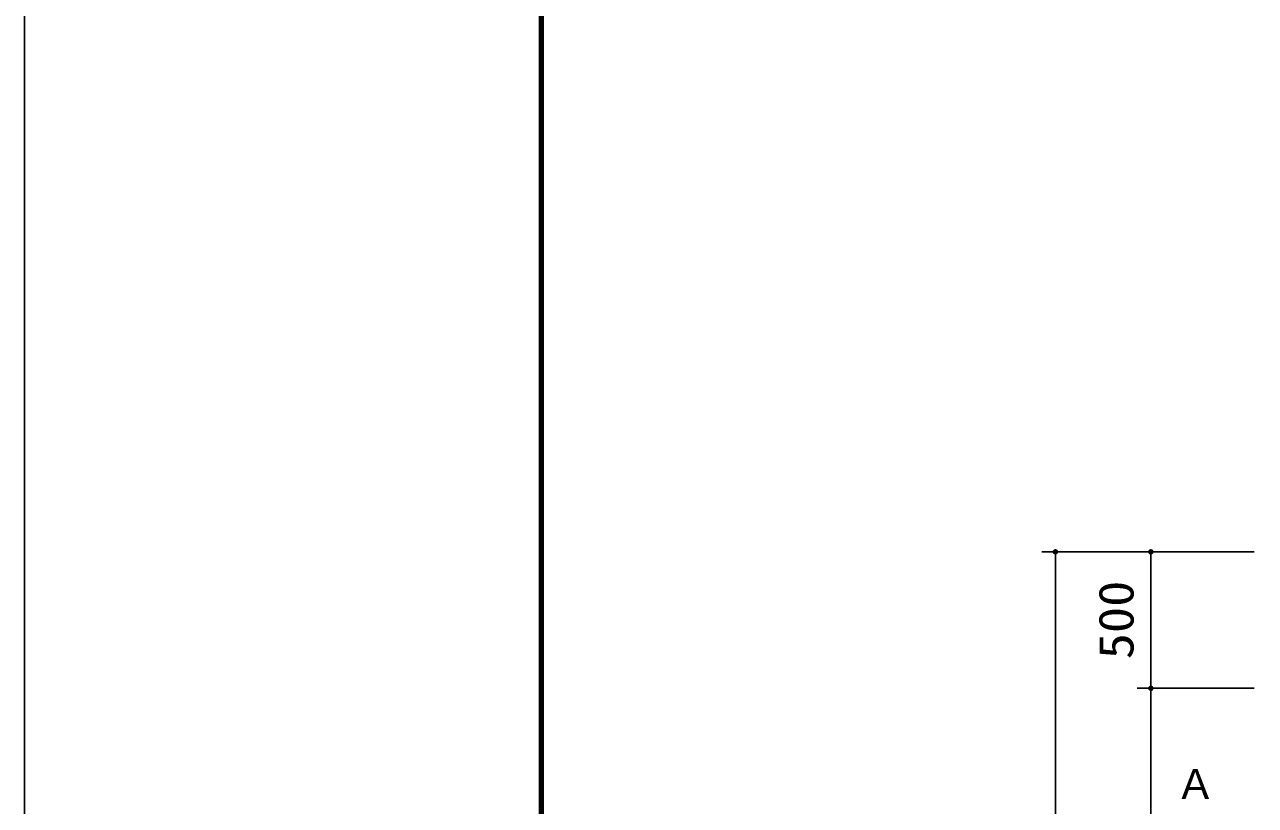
# Model space of a CAD drawing. Units: millimetres, scale not verified. Extents: x -14850 to 14850, y -10500 to 10500.
# Drawn here: x -14850 to -10340, y 1368 to 4229 of the extents above; entities that cross this region are included whole.
import ezdxf
from ezdxf.enums import TextEntityAlignment as Align

# ---------------------------------------------------------------- set-up
doc = ezdxf.new("R2010")
doc.units = ezdxf.units.MM
doc.header["$LTSCALE"] = 50
for name, color, linetype, lineweight in [('0-1_機器', 2, 'Continuous', 25), ('0-5_製作', 5, 'Continuous', 25), ('0-7_図面枠', 7, 'Continuous', 25), ('0-8_Axis_waku', 7, 'Continuous', 25)]:
    doc.layers.add(name, color=color, linetype=linetype, lineweight=lineweight)
doc.styles.add('ＭＳ ゴシック', font='')
doc.styles.get('ＭＳ ゴシック').set_extended_font_data('MS Gothic')

msp = doc.modelspace()

# ---------------------------------------------------------------- linework, layer by layer
at = {"layer": '0-5_製作', "color": 2}
for p, q in [((-11123.29, 2297.05), (-10345.28, 2297.05)), ((-11073.29, 2297.05), (-11073.29, -202.95)), ((-10723.29, 2297.05), (-10723.29, 1797.05)), ((-10773.29, 1797.05), (-10345.28, 1797.05)), ((-10723.29, 1797.05), (-10723.29, 297.06))]:
    msp.add_line(p, q, dxfattribs=at)
at = {"layer": '0-5_製作'}
for points in [[(-11082.34, 2301.31), (-11083.29, 2297.05), (-11083.27, 2297.68)], [(-11082.34, 2301.31), (-11073.29, 2297.05), (-11083.29, 2297.05)], [(-11082.34, 2301.31), (-11083.27, 2297.68), (-11082.8, 2300.14)], [(-11082.8, 2300.14), (-11083.27, 2297.68), (-11083.11, 2298.93)], [(-11081.74, 2302.41), (-11073.29, 2297.05), (-11082.34, 2301.31)], [(-11081, 2303.43), (-11073.29, 2297.05), (-11081.74, 2302.41)], [(-11080.14, 2304.34), (-11073.29, 2297.05), (-11081, 2303.43)], [(-11079.17, 2305.14), (-11073.29, 2297.05), (-11080.14, 2304.34)], [(-11078.11, 2305.82), (-11073.29, 2297.05), (-11079.17, 2305.14)], [(-11076.97, 2306.35), (-11073.29, 2297.05), (-11078.11, 2305.82)], [(-11075.78, 2306.74), (-11073.29, 2297.05), (-11076.97, 2306.35)], [(-11074.55, 2306.98), (-11073.29, 2297.05), (-11075.78, 2306.74)], [(-11073.29, 2307.05), (-11073.29, 2297.05), (-11074.55, 2306.98)], [(-11072.66, 2307.03), (-11073.29, 2297.05), (-11073.29, 2307.05)], [(-11071.42, 2306.88), (-11073.29, 2297.05), (-11072.66, 2307.03)], [(-11070.2, 2306.57), (-11073.29, 2297.05), (-11071.42, 2306.88)], [(-11070.2, 2306.57), (-11063.29, 2297.05), (-11073.29, 2297.05)], [(-11069.03, 2306.1), (-11063.29, 2297.05), (-11070.2, 2306.57)], [(-11067.93, 2305.5), (-11063.29, 2297.05), (-11069.03, 2306.1)], [(-11066.92, 2304.76), (-11063.29, 2297.05), (-11067.93, 2305.5)], [(-11066, 2303.9), (-11063.29, 2297.05), (-11066.92, 2304.76)], [(-11065.2, 2302.93), (-11063.29, 2297.05), (-11066, 2303.9)], [(-11064.53, 2301.87), (-11063.29, 2297.05), (-11065.2, 2302.93)], [(-11063.99, 2300.74), (-11063.29, 2297.05), (-11064.53, 2301.87)], [(-11063.61, 2299.54), (-11063.29, 2297.05), (-11063.99, 2300.74)], [(-10732.34, 2301.31), (-10733.29, 2297.05), (-10733.27, 2297.68)], [(-10732.34, 2301.31), (-10723.29, 2297.05), (-10733.29, 2297.05)], [(-10732.34, 2301.31), (-10733.27, 2297.68), (-10732.8, 2300.14)], [(-10732.8, 2300.14), (-10733.27, 2297.68), (-10733.11, 2298.93)], [(-10731.74, 2302.41), (-10723.29, 2297.05), (-10732.34, 2301.31)], [(-10731, 2303.43), (-10723.29, 2297.05), (-10731.74, 2302.41)], [(-10730.14, 2304.34), (-10723.29, 2297.05), (-10731, 2303.43)], [(-10729.17, 2305.14), (-10723.29, 2297.05), (-10730.14, 2304.34)], [(-10728.11, 2305.82), (-10723.29, 2297.05), (-10729.17, 2305.14)], [(-10726.97, 2306.35), (-10723.29, 2297.05), (-10728.11, 2305.82)], [(-10725.78, 2306.74), (-10723.29, 2297.05), (-10726.97, 2306.35)], [(-10724.55, 2306.98), (-10723.29, 2297.05), (-10725.78, 2306.74)], [(-10723.29, 2307.05), (-10723.29, 2297.05), (-10724.55, 2306.98)], [(-10722.66, 2307.03), (-10723.29, 2297.05), (-10723.29, 2307.05)], [(-10721.42, 2306.88), (-10723.29, 2297.05), (-10722.66, 2307.03)], [(-10720.2, 2306.57), (-10723.29, 2297.05), (-10721.42, 2306.88)], [(-10720.2, 2306.57), (-10713.29, 2297.05), (-10723.29, 2297.05)], [(-10719.03, 2306.1), (-10713.29, 2297.05), (-10720.2, 2306.57)], [(-10717.93, 2305.5), (-10713.29, 2297.05), (-10719.03, 2306.1)], [(-10716.92, 2304.76), (-10713.29, 2297.05), (-10717.93, 2305.5)], [(-10716, 2303.9), (-10713.29, 2297.05), (-10716.92, 2304.76)], [(-10715.2, 2302.93), (-10713.29, 2297.05), (-10716, 2303.9)], [(-10714.53, 2301.87), (-10713.29, 2297.05), (-10715.2, 2302.93)], [(-10713.99, 2300.74), (-10713.29, 2297.05), (-10714.53, 2301.87)], [(-10713.61, 2299.54), (-10713.29, 2297.05), (-10713.99, 2300.74)], [(-11073.29, 2297.05), (-11083.21, 2295.8), (-11083.29, 2297.05)], [(-11073.29, 2297.05), (-11082.98, 2294.57), (-11083.21, 2295.8)], [(-11073.29, 2297.05), (-11082.59, 2293.37), (-11082.98, 2294.57)], [(-11073.29, 2297.05), (-11082.06, 2292.24), (-11082.59, 2293.37)], [(-11073.29, 2297.05), (-11081.38, 2291.18), (-11082.06, 2292.24)], [(-11073.29, 2297.05), (-11080.58, 2290.21), (-11081.38, 2291.18)], [(-11073.29, 2297.05), (-11079.67, 2289.35), (-11080.58, 2290.21)], [(-11073.29, 2297.05), (-11078.65, 2288.61), (-11079.67, 2289.35)], [(-11073.29, 2297.05), (-11077.55, 2288.01), (-11078.65, 2288.61)], [(-11073.29, 2297.05), (-11076.38, 2287.54), (-11077.55, 2288.01)], [(-11073.29, 2297.05), (-11075.17, 2287.23), (-11076.38, 2287.54)], [(-11073.29, 2287.05), (-11075.17, 2287.23), (-11073.29, 2297.05)], [(-11073.29, 2287.05), (-11073.92, 2287.07), (-11075.17, 2287.23)], [(-11063.29, 2297.05), (-11073.29, 2287.05), (-11073.29, 2297.05)], [(-11063.29, 2297.05), (-11072.04, 2287.13), (-11073.29, 2287.05)], [(-11063.29, 2297.05), (-11070.81, 2287.37), (-11072.04, 2287.13)], [(-11063.29, 2297.05), (-11069.61, 2287.76), (-11070.81, 2287.37)], [(-11063.29, 2297.05), (-11068.47, 2288.29), (-11069.61, 2287.76)], [(-11063.29, 2297.05), (-11067.41, 2288.96), (-11068.47, 2288.29)], [(-11063.29, 2297.05), (-11066.45, 2289.76), (-11067.41, 2288.96)], [(-11063.29, 2297.05), (-11065.59, 2290.68), (-11066.45, 2289.76)], [(-11063.29, 2297.05), (-11064.85, 2291.7), (-11065.59, 2290.68)], [(-11063.29, 2297.05), (-11064.24, 2292.8), (-11064.85, 2291.7)], [(-11063.29, 2297.05), (-11063.78, 2293.96), (-11064.24, 2292.8)], [(-11063.31, 2296.43), (-11063.78, 2293.96), (-11063.29, 2297.05)], [(-11063.47, 2295.18), (-11063.78, 2293.96), (-11063.31, 2296.43)], [(-11063.37, 2298.31), (-11063.29, 2297.05), (-11063.61, 2299.54)], [(-10723.29, 2297.05), (-10733.21, 2295.8), (-10733.29, 2297.05)], [(-10723.29, 2297.05), (-10732.98, 2294.57), (-10733.21, 2295.8)], [(-10723.29, 2297.05), (-10732.59, 2293.37), (-10732.98, 2294.57)], [(-10723.29, 2297.05), (-10732.06, 2292.24), (-10732.59, 2293.37)], [(-10723.29, 2297.05), (-10731.38, 2291.18), (-10732.06, 2292.24)], [(-10723.29, 2297.05), (-10730.58, 2290.21), (-10731.38, 2291.18)], [(-10723.29, 2297.05), (-10729.67, 2289.35), (-10730.58, 2290.21)], [(-10723.29, 2297.05), (-10728.65, 2288.61), (-10729.67, 2289.35)], [(-10723.29, 2297.05), (-10727.55, 2288.01), (-10728.65, 2288.61)], [(-10723.29, 2297.05), (-10726.38, 2287.54), (-10727.55, 2288.01)], [(-10723.29, 2297.05), (-10725.17, 2287.23), (-10726.38, 2287.54)], [(-10723.29, 2287.05), (-10725.17, 2287.23), (-10723.29, 2297.05)], [(-10723.29, 2287.05), (-10723.92, 2287.07), (-10725.17, 2287.23)], [(-10713.29, 2297.05), (-10723.29, 2287.05), (-10723.29, 2297.05)], [(-10713.29, 2297.05), (-10722.04, 2287.13), (-10723.29, 2287.05)], [(-10713.29, 2297.05), (-10720.81, 2287.37), (-10722.04, 2287.13)], [(-10713.29, 2297.05), (-10719.61, 2287.76), (-10720.81, 2287.37)], [(-10713.29, 2297.05), (-10718.47, 2288.29), (-10719.61, 2287.76)], [(-10713.29, 2297.05), (-10717.41, 2288.96), (-10718.47, 2288.29)], [(-10713.29, 2297.05), (-10716.45, 2289.76), (-10717.41, 2288.96)], [(-10713.29, 2297.05), (-10715.59, 2290.68), (-10716.45, 2289.76)], [(-10713.29, 2297.05), (-10714.85, 2291.7), (-10715.59, 2290.68)], [(-10713.29, 2297.05), (-10714.24, 2292.8), (-10714.85, 2291.7)], [(-10713.29, 2297.05), (-10713.78, 2293.96), (-10714.24, 2292.8)], [(-10713.31, 2296.43), (-10713.78, 2293.96), (-10713.29, 2297.05)], [(-10713.47, 2295.18), (-10713.78, 2293.96), (-10713.31, 2296.43)], [(-10713.37, 2298.31), (-10713.29, 2297.05), (-10713.61, 2299.54)], [(-10730.14, 1804.34), (-10723.29, 1797.05), (-10731, 1803.43)], [(-10729.17, 1805.14), (-10723.29, 1797.05), (-10730.14, 1804.34)], [(-10728.11, 1805.82), (-10723.29, 1797.05), (-10729.17, 1805.14)], [(-10726.97, 1806.35), (-10723.29, 1797.05), (-10728.11, 1805.82)], [(-10725.78, 1806.74), (-10723.29, 1797.05), (-10726.97, 1806.35)], [(-10724.55, 1806.98), (-10723.29, 1797.05), (-10725.78, 1806.74)], [(-10723.29, 1807.05), (-10723.29, 1797.05), (-10724.55, 1806.98)], [(-10722.66, 1807.04), (-10723.29, 1797.05), (-10723.29, 1807.05)], [(-10721.42, 1806.88), (-10723.29, 1797.05), (-10722.66, 1807.04)], [(-10721.42, 1806.88), (-10713.29, 1797.05), (-10723.29, 1797.05)], [(-10720.2, 1806.57), (-10713.29, 1797.05), (-10721.42, 1806.88)], [(-10719.03, 1806.1), (-10713.29, 1797.05), (-10720.2, 1806.57)], [(-10717.93, 1805.5), (-10713.29, 1797.05), (-10719.03, 1806.1)], [(-10716.92, 1804.76), (-10713.29, 1797.05), (-10717.93, 1805.5)], [(-10716, 1803.9), (-10713.29, 1797.05), (-10716.92, 1804.76)], [(-10715.2, 1802.93), (-10713.29, 1797.05), (-10716, 1803.9)], [(-10732.34, 1801.31), (-10733.29, 1797.05), (-10732.8, 1800.14)], [(-10732.34, 1801.31), (-10723.29, 1797.05), (-10733.29, 1797.05)], [(-10732.8, 1800.14), (-10733.29, 1797.05), (-10733.27, 1797.68)], [(-10723.29, 1797.05), (-10733.21, 1795.8), (-10733.29, 1797.05)], [(-10732.8, 1800.14), (-10733.27, 1797.68), (-10733.11, 1798.93)], [(-10723.29, 1797.05), (-10732.98, 1794.57), (-10733.21, 1795.8)], [(-10723.29, 1797.05), (-10732.59, 1793.37), (-10732.98, 1794.57)], [(-10723.29, 1797.05), (-10732.06, 1792.24), (-10732.59, 1793.37)], [(-10731.74, 1802.41), (-10723.29, 1797.05), (-10732.34, 1801.31)], [(-10723.29, 1797.05), (-10731.38, 1791.18), (-10732.06, 1792.24)], [(-10731, 1803.43), (-10723.29, 1797.05), (-10731.74, 1802.41)], [(-10723.29, 1797.05), (-10730.58, 1790.21), (-10731.38, 1791.18)], [(-10723.29, 1797.05), (-10729.67, 1789.35), (-10730.58, 1790.21)], [(-10723.29, 1797.05), (-10728.65, 1788.61), (-10729.67, 1789.35)], [(-10723.29, 1797.05), (-10727.55, 1788.01), (-10728.65, 1788.61)], [(-10723.29, 1797.05), (-10726.38, 1787.54), (-10727.55, 1788.01)], [(-10723.29, 1797.05), (-10725.17, 1787.23), (-10726.38, 1787.54)], [(-10723.29, 1797.05), (-10723.92, 1787.07), (-10725.17, 1787.23)], [(-10723.29, 1787.05), (-10723.92, 1787.07), (-10723.29, 1797.05)], [(-10713.29, 1797.05), (-10723.29, 1787.05), (-10723.29, 1797.05)], [(-10713.29, 1797.05), (-10722.04, 1787.13), (-10723.29, 1787.05)], [(-10713.29, 1797.05), (-10720.81, 1787.37), (-10722.04, 1787.13)], [(-10713.29, 1797.05), (-10719.61, 1787.76), (-10720.81, 1787.37)], [(-10713.29, 1797.05), (-10718.47, 1788.29), (-10719.61, 1787.76)], [(-10713.29, 1797.05), (-10717.41, 1788.96), (-10718.47, 1788.29)], [(-10713.29, 1797.05), (-10716.45, 1789.77), (-10717.41, 1788.96)], [(-10713.29, 1797.05), (-10715.59, 1790.68), (-10716.45, 1789.77)], [(-10713.29, 1797.05), (-10714.85, 1791.7), (-10715.59, 1790.68)], [(-10714.53, 1801.87), (-10713.29, 1797.05), (-10715.2, 1802.93)], [(-10713.29, 1797.05), (-10714.24, 1792.8), (-10714.85, 1791.7)], [(-10713.99, 1800.74), (-10713.29, 1797.05), (-10714.53, 1801.87)], [(-10713.29, 1797.05), (-10713.78, 1793.96), (-10714.24, 1792.8)], [(-10713.61, 1799.54), (-10713.29, 1797.05), (-10713.99, 1800.74)], [(-10713.31, 1796.43), (-10713.78, 1793.96), (-10713.29, 1797.05)], [(-10713.31, 1796.43), (-10713.47, 1795.18), (-10713.78, 1793.96)], [(-10713.37, 1798.31), (-10713.29, 1797.05), (-10713.61, 1799.54)]]:
    msp.add_solid(points, dxfattribs=at)
at = {"layer": '0-7_図面枠'}
msp.add_lwpolyline([(-14850, -10500), (14850, -10500), (14850, 10500), (-14850, 10500)], close=True, dxfattribs=at)
at = {"layer": '0-8_Axis_waku'}
for p, q in [((-12964, 9629), (-12964, -9679.01)), ((-12963, 9628), (-12963, -9678.01)), ((-12962, 9627), (-12962, -9677.01)), ((-12961, 9626), (-12961, -9676.01)), ((-12960, 9625), (-12960, -9675.01)), ((-12959, 9624), (-12959, -9674.01)), ((-12958, 9623), (-12958, -9673.01)), ((-12957, 9622), (-12957, -9672.01)), ((-12956, 9621), (-12956, -9671.01)), ((-12955, 9620), (-12955, -9670.01)), ((-12954, 9619), (-12954, -9669.01)), ((-12953, 9618), (-12953, -9668.01)), ((-12952, 9617), (-12952, -9667.01)), ((-12951, 9616), (-12951, -9666.01)), ((-12950, 9615), (-12950, -9665))]:
    msp.add_line(p, q, dxfattribs=at)

# ---------------------------------------------------------------- texts
at = {"layer": '0-1_機器', "color": 4, "style": 'ＭＳ ゴシック'}
msp.add_text('Ａ', height=110, dxfattribs=at).set_placement((-10634.77, 1357.96), align=Align.BOTTOM_LEFT)
at = {"layer": '0-5_製作', "color": 4, "style": 'ＭＳ ゴシック', "width": 1.1}
msp.add_text('500', height=128.4, rotation=90, dxfattribs=at).set_placement((-10748.29, 1903.3), align=Align.BOTTOM_LEFT)

doc.saveas('drawing.dxf')
